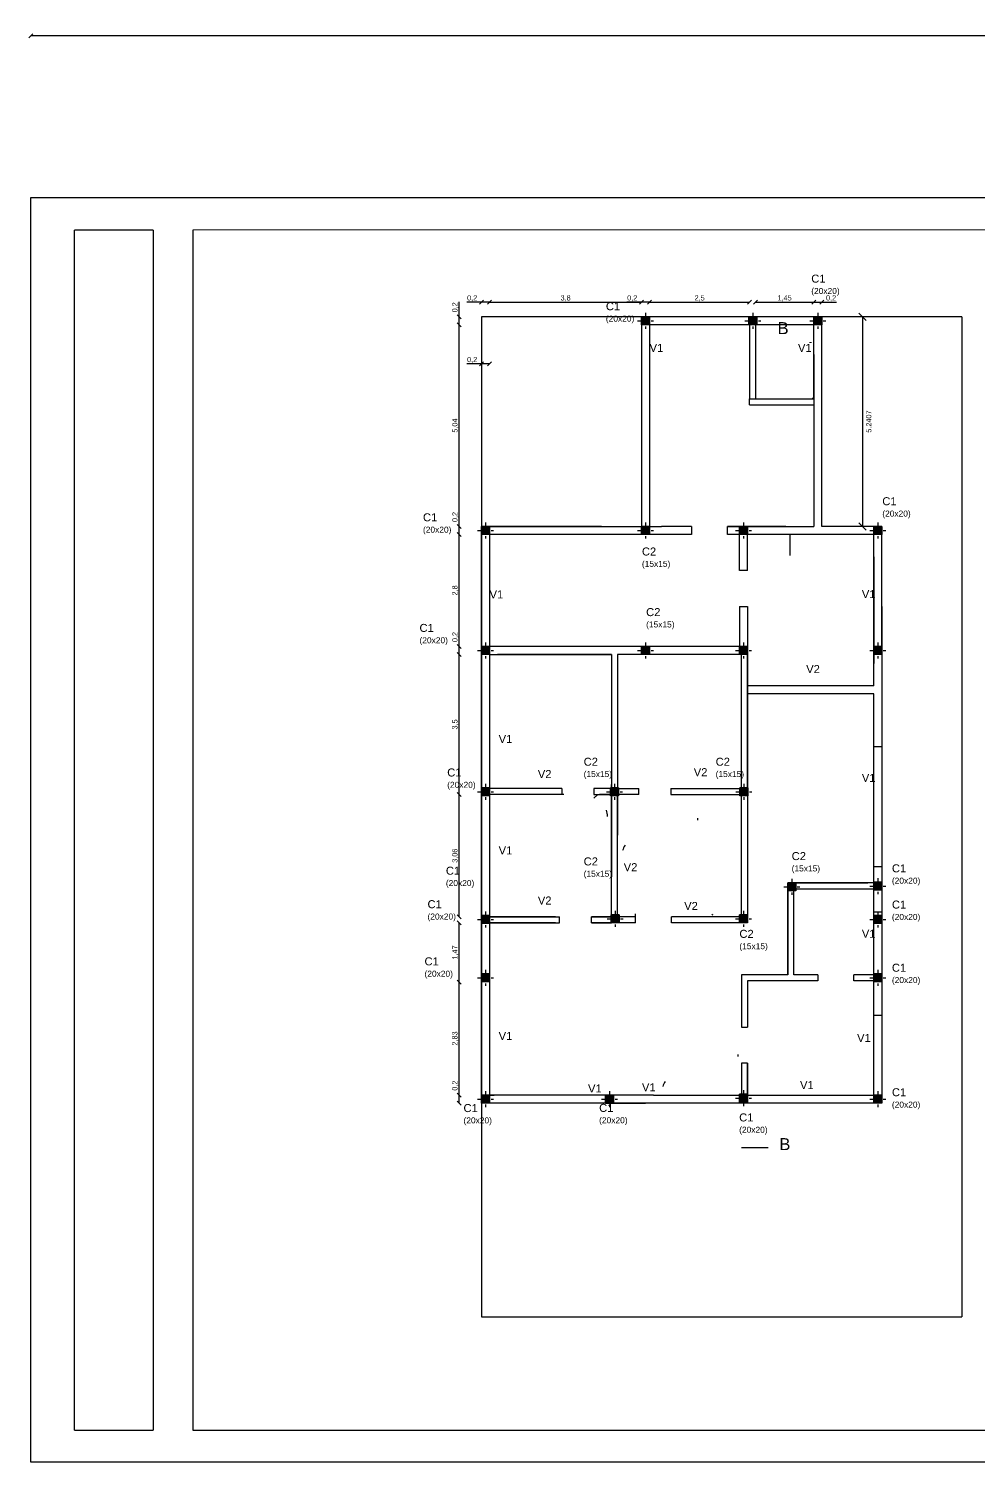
# Model space of a CAD drawing. Header units: millimetres. Extents: x 2439 to 2849, y 1282 to 1398.
# Drawn here: x 2603.16 to 2626.9, y 1326.13 to 1361.97 of the extents above; entities that cross this region are included whole.
import ezdxf

# ---------------------------------------------------------------- set-up
doc = ezdxf.new("R2010")
doc.units = ezdxf.units.MM
doc.linetypes.add('ACAD_ISO04W100', pattern=[30, 24, -3, 0, -3])
for name, color, linetype in [('HA', 80, 'Continuous'), ('Muro', 3, 'Continuous'), ('Ventanas', 6, 'Continuous')]:
    doc.layers.add(name, color=color, linetype=linetype)
doc.styles.get("Standard").update_dxf_attribs({"font": 'arial.ttf'})
doc.dimstyles.new('Joel', dxfattribs={"dimtxt": 0.13, "dimasz": 0.1, "dimexe": 1.25, "dimexo": 0.625, "dimgap": 0.0176, "dimtad": 1, "dimtxsty": 'Standard', "dimblk": 'OBLIQUE', "dimcen": 2.5, "dimse1": 1, "dimse2": 1, "dimclre": 256, "dimadec": 0, "dimazin": 0, "dimtfac": 1, "dimtmove": 0, "dimatfit": 3, "dimldrblk": 'OBLIQUE', "dimfxl": 1, "dimarcsym": 0})
doc.dimstyles.get("Standard").update_dxf_attribs({"dimtxt": 0.13, "dimasz": 0.18, "dimexe": 0.18, "dimexo": 0.0625, "dimgap": 0.09, "dimtad": 2, "dimdec": 4, "dimzin": 0, "dimdsep": 46, "dimtxsty": 'Standard', "dimblk": 'OBLIQUE', "dimcen": 0.09, "dimse1": 1, "dimse2": 1, "dimadec": 0, "dimazin": 0, "dimtfac": 1, "dimtdec": 4, "dimtofl": 0, "dimtmove": 1, "dimatfit": 0, "dimldrblk": 'OBLIQUE', "dimfxl": 1, "dimtolj": 1, "dimtzin": 0, "dimarcsym": 0})

# ---------------------------------------------------------------- blocks, each defined once
blk = doc.blocks.new('Col20x20')
at = {"layer": 'HA'}
h = blk.add_hatch(color=256, dxfattribs=at)
h.dxf.hatch_style = 1
h.paths.add_polyline_path([(-0.1, 0.1), (-0.1, -0.1), (0.1, -0.1), (0.1, 0.1)])
for p, q in [((-0.1, 0.1), (0.1, 0.1)), ((-0.1, -0.1), (-0.1, 0.1)), ((0.1, 0.1), (-0.1, 0.1)), ((0.1, 0.1), (0.1, -0.1)), ((0.1, -0.1), (-0.1, -0.1))]:
    blk.add_line(p, q)
at = {"linetype": 'ACAD_ISO04W100', "ltscale": 0.01}
for points in [[(-0.2, 0), (0.2, 0)], [(0, 0.2), (0, -0.2)]]:
    blk.add_lwpolyline(points, dxfattribs=at)
blk = doc.blocks.new('_Oblique')
at = {"color": 0, "linetype": 'ByBlock', "lineweight": -2}
blk.add_line((-0.5, -0.5), (0.5, 0.5), dxfattribs=at)
blk = doc.blocks.new('*D84')
at = {"color": 0, "lineweight": -2, "transparency": 16777216}
blk.add_line((2624.003, 1354.766), (2624.003, 1349.525), dxfattribs=at)
at = {"layer": 'Defpoints', "color": 0, "transparency": 16777216}
for p in [(2622.981, 1354.766), (2622.981, 1349.525), (2624.003, 1349.525)]:
    blk.add_point(p, dxfattribs=at)
at = {"color": 0, "lineweight": -2, "transparency": 16777216, "xscale": 0.18, "yscale": 0.18, "zscale": 0.18}
for p, rotation in [((2624.003, 1354.766), 90), ((2624.003, 1349.525), 270)]:
    blk.add_blockref('_Oblique', p, dxfattribs=dict(at, rotation=rotation))
at = {"color": 0, "transparency": 16777216, "insert": (2624.159, 1352.146), "char_height": 0.13, "attachment_point": 5, "rotation": 90}
blk.add_mtext('\\A1;5.2407', dxfattribs=at)
blk = doc.blocks.new('*D85')
at = {"color": 0, "lineweight": -2, "transparency": 16777216}
for p, q in [((2614.481, 1353.588), (2614.11, 1353.588)), ((2614.681, 1353.588), (2614.481, 1353.588))]:
    blk.add_line(p, q, dxfattribs=at)
at = {"layer": 'Defpoints', "color": 0, "transparency": 16777216}
for p in [(2614.481, 1353.588), (2614.481, 1349.525), (2614.681, 1349.525)]:
    blk.add_point(p, dxfattribs=at)
at = {"color": 0, "lineweight": -2, "transparency": 16777216, "xscale": 0.1, "yscale": 0.1, "zscale": 0.1, "rotation": 180}
blk.add_blockref('_Oblique', (2614.481, 1353.588), dxfattribs=at)
at = {"color": 0, "lineweight": -2, "transparency": 16777216, "xscale": 0.1, "yscale": 0.1, "zscale": 0.1}
blk.add_blockref('_Oblique', (2614.681, 1353.588), dxfattribs=at)
at = {"color": 0, "transparency": 16777216, "insert": (2614.246, 1353.684), "char_height": 0.13, "attachment_point": 5}
blk.add_mtext('0,2', dxfattribs=at)
blk = doc.blocks.new('*D86')
at = {"color": 0, "lineweight": -2, "transparency": 16777216}
for p, q in [((2613.922, 1354.766), (2613.922, 1355.136)), ((2613.922, 1354.566), (2613.922, 1354.766))]:
    blk.add_line(p, q, dxfattribs=at)
at = {"layer": 'Defpoints', "color": 0, "transparency": 16777216}
for p in [(2613.922, 1354.766), (2618.681, 1354.766), (2618.681, 1354.566)]:
    blk.add_point(p, dxfattribs=at)
at = {"color": 0, "lineweight": -2, "transparency": 16777216, "xscale": 0.1, "yscale": 0.1, "zscale": 0.1}
for p, rotation in [((2613.922, 1354.766), 90), ((2613.922, 1354.566), 270)]:
    blk.add_blockref('_Oblique', p, dxfattribs=dict(at, rotation=rotation))
at = {"color": 0, "transparency": 16777216, "insert": (2613.826, 1355.001), "char_height": 0.13, "attachment_point": 5, "rotation": 90}
blk.add_mtext('0,2', dxfattribs=at)
blk = doc.blocks.new('*D87')
at = {"color": 0, "lineweight": -2, "transparency": 16777216}
for p, q in [((2613.922, 1335.312), (2613.922, 1335.683)), ((2613.922, 1335.112), (2613.922, 1335.312))]:
    blk.add_line(p, q, dxfattribs=at)
at = {"layer": 'Defpoints', "color": 0, "transparency": 16777216}
for p in [(2613.922, 1335.312), (2618.74, 1335.312), (2618.781, 1335.112)]:
    blk.add_point(p, dxfattribs=at)
at = {"color": 0, "lineweight": -2, "transparency": 16777216, "xscale": 0.1, "yscale": 0.1, "zscale": 0.1}
for p, rotation in [((2613.922, 1335.312), 90), ((2613.922, 1335.112), 270)]:
    blk.add_blockref('_Oblique', p, dxfattribs=dict(at, rotation=rotation))
at = {"color": 0, "transparency": 16777216, "insert": (2613.826, 1335.548), "char_height": 0.13, "attachment_point": 5, "rotation": 90}
blk.add_mtext('0,2', dxfattribs=at)
blk = doc.blocks.new('*D100')
at = {"color": 0, "lineweight": -2, "transparency": 16777216}
blk.add_line((2613.922, 1335.312), (2613.922, 1338.137), dxfattribs=at)
at = {"layer": 'Defpoints', "color": 0, "transparency": 16777216}
for p in [(2613.922, 1338.137), (2614.681, 1338.137), (2614.681, 1335.312)]:
    blk.add_point(p, dxfattribs=at)
at = {"color": 0, "lineweight": -2, "transparency": 16777216, "xscale": 0.1, "yscale": 0.1, "zscale": 0.1}
for p, rotation in [((2613.922, 1338.137), 90), ((2613.922, 1335.312), 270)]:
    blk.add_blockref('_Oblique', p, dxfattribs=dict(at, rotation=rotation))
at = {"color": 0, "transparency": 16777216, "insert": (2613.826, 1336.725), "char_height": 0.13, "attachment_point": 5, "rotation": 90}
blk.add_mtext('2,83', dxfattribs=at)
blk = doc.blocks.new('*D101')
at = {"color": 0, "lineweight": -2, "transparency": 16777216}
blk.add_line((2613.922, 1338.137), (2613.922, 1339.612), dxfattribs=at)
at = {"layer": 'Defpoints', "color": 0, "transparency": 16777216}
for p in [(2613.922, 1339.612), (2614.681, 1339.612), (2614.681, 1338.137)]:
    blk.add_point(p, dxfattribs=at)
at = {"color": 0, "lineweight": -2, "transparency": 16777216, "xscale": 0.1, "yscale": 0.1, "zscale": 0.1}
for p, rotation in [((2613.922, 1339.612), 90), ((2613.922, 1338.137), 270)]:
    blk.add_blockref('_Oblique', p, dxfattribs=dict(at, rotation=rotation))
at = {"color": 0, "transparency": 16777216, "insert": (2613.826, 1338.875), "char_height": 0.13, "attachment_point": 5, "rotation": 90}
blk.add_mtext('1,47', dxfattribs=at)
blk = doc.blocks.new('*D102')
at = {"color": 0, "lineweight": -2, "transparency": 16777216}
blk.add_line((2613.922, 1339.762), (2613.922, 1342.825), dxfattribs=at)
at = {"layer": 'Defpoints', "color": 0, "transparency": 16777216}
for p in [(2613.922, 1342.825), (2614.681, 1342.825), (2614.681, 1339.762)]:
    blk.add_point(p, dxfattribs=at)
at = {"color": 0, "lineweight": -2, "transparency": 16777216, "xscale": 0.1, "yscale": 0.1, "zscale": 0.1}
for p, rotation in [((2613.922, 1342.825), 90), ((2613.922, 1339.762), 270)]:
    blk.add_blockref('_Oblique', p, dxfattribs=dict(at, rotation=rotation))
at = {"color": 0, "transparency": 16777216, "insert": (2613.826, 1341.294), "char_height": 0.13, "attachment_point": 5, "rotation": 90}
blk.add_mtext('3,06', dxfattribs=at)
blk = doc.blocks.new('*D103')
at = {"color": 0, "lineweight": -2, "transparency": 16777216}
blk.add_line((2613.922, 1342.825), (2613.922, 1346.325), dxfattribs=at)
at = {"layer": 'Defpoints', "color": 0, "transparency": 16777216}
for p in [(2613.922, 1346.325), (2614.681, 1346.325), (2614.681, 1342.825)]:
    blk.add_point(p, dxfattribs=at)
at = {"color": 0, "lineweight": -2, "transparency": 16777216, "xscale": 0.1, "yscale": 0.1, "zscale": 0.1}
for p, rotation in [((2613.922, 1346.325), 90), ((2613.922, 1342.825), 270)]:
    blk.add_blockref('_Oblique', p, dxfattribs=dict(at, rotation=rotation))
at = {"color": 0, "transparency": 16777216, "insert": (2613.826, 1344.575), "char_height": 0.13, "attachment_point": 5, "rotation": 90}
blk.add_mtext('3,5', dxfattribs=at)
blk = doc.blocks.new('*D104')
at = {"color": 0, "lineweight": -2, "transparency": 16777216}
for p, q in [((2613.922, 1346.525), (2613.922, 1346.896)), ((2613.922, 1346.325), (2613.922, 1346.525))]:
    blk.add_line(p, q, dxfattribs=at)
at = {"layer": 'Defpoints', "color": 0, "transparency": 16777216}
for p in [(2613.922, 1346.525), (2614.681, 1346.525), (2614.681, 1346.325)]:
    blk.add_point(p, dxfattribs=at)
at = {"color": 0, "lineweight": -2, "transparency": 16777216, "xscale": 0.1, "yscale": 0.1, "zscale": 0.1}
for p, rotation in [((2613.922, 1346.525), 90), ((2613.922, 1346.325), 270)]:
    blk.add_blockref('_Oblique', p, dxfattribs=dict(at, rotation=rotation))
at = {"color": 0, "transparency": 16777216, "insert": (2613.826, 1346.76), "char_height": 0.13, "attachment_point": 5, "rotation": 90}
blk.add_mtext('0,2', dxfattribs=at)
blk = doc.blocks.new('*D105')
at = {"color": 0, "lineweight": -2, "transparency": 16777216}
blk.add_line((2613.922, 1346.525), (2613.922, 1349.325), dxfattribs=at)
at = {"layer": 'Defpoints', "color": 0, "transparency": 16777216}
for p in [(2613.922, 1349.325), (2614.681, 1349.325), (2614.681, 1346.525)]:
    blk.add_point(p, dxfattribs=at)
at = {"color": 0, "lineweight": -2, "transparency": 16777216, "xscale": 0.1, "yscale": 0.1, "zscale": 0.1}
for p, rotation in [((2613.922, 1349.325), 90), ((2613.922, 1346.525), 270)]:
    blk.add_blockref('_Oblique', p, dxfattribs=dict(at, rotation=rotation))
at = {"color": 0, "transparency": 16777216, "insert": (2613.826, 1347.925), "char_height": 0.13, "attachment_point": 5, "rotation": 90}
blk.add_mtext('2,8', dxfattribs=at)
blk = doc.blocks.new('*D106')
at = {"color": 0, "lineweight": -2, "transparency": 16777216}
for p, q in [((2613.922, 1349.525), (2613.922, 1349.896)), ((2613.922, 1349.325), (2613.922, 1349.525))]:
    blk.add_line(p, q, dxfattribs=at)
at = {"layer": 'Defpoints', "color": 0, "transparency": 16777216}
for p in [(2613.922, 1349.525), (2614.681, 1349.525), (2614.681, 1349.325)]:
    blk.add_point(p, dxfattribs=at)
at = {"color": 0, "lineweight": -2, "transparency": 16777216, "xscale": 0.1, "yscale": 0.1, "zscale": 0.1}
for p, rotation in [((2613.922, 1349.525), 90), ((2613.922, 1349.325), 270)]:
    blk.add_blockref('_Oblique', p, dxfattribs=dict(at, rotation=rotation))
at = {"color": 0, "transparency": 16777216, "insert": (2613.826, 1349.76), "char_height": 0.13, "attachment_point": 5, "rotation": 90}
blk.add_mtext('0,2', dxfattribs=at)
blk = doc.blocks.new('*D107')
at = {"color": 0, "lineweight": -2, "transparency": 16777216}
blk.add_line((2613.922, 1349.525), (2613.922, 1354.566), dxfattribs=at)
at = {"layer": 'Defpoints', "color": 0, "transparency": 16777216}
for p in [(2613.922, 1354.566), (2618.481, 1354.566), (2618.481, 1349.525)]:
    blk.add_point(p, dxfattribs=at)
at = {"color": 0, "lineweight": -2, "transparency": 16777216, "xscale": 0.1, "yscale": 0.1, "zscale": 0.1}
for p, rotation in [((2613.922, 1354.566), 90), ((2613.922, 1349.525), 270)]:
    blk.add_blockref('_Oblique', p, dxfattribs=dict(at, rotation=rotation))
at = {"color": 0, "transparency": 16777216, "insert": (2613.826, 1352.046), "char_height": 0.13, "attachment_point": 5, "rotation": 90}
blk.add_mtext('5,04', dxfattribs=at)
blk = doc.blocks.new('*D108')
at = {"color": 0, "lineweight": -2, "transparency": 16777216}
for p, q in [((2614.481, 1355.13), (2614.11, 1355.13)), ((2614.681, 1355.13), (2614.481, 1355.13))]:
    blk.add_line(p, q, dxfattribs=at)
at = {"layer": 'Defpoints', "color": 0, "transparency": 16777216}
for p in [(2614.481, 1355.13), (2614.481, 1349.525), (2614.681, 1349.525)]:
    blk.add_point(p, dxfattribs=at)
at = {"color": 0, "lineweight": -2, "transparency": 16777216, "xscale": 0.1, "yscale": 0.1, "zscale": 0.1, "rotation": 180}
blk.add_blockref('_Oblique', (2614.481, 1355.13), dxfattribs=at)
at = {"color": 0, "lineweight": -2, "transparency": 16777216, "xscale": 0.1, "yscale": 0.1, "zscale": 0.1}
blk.add_blockref('_Oblique', (2614.681, 1355.13), dxfattribs=at)
at = {"color": 0, "transparency": 16777216, "insert": (2614.246, 1355.226), "char_height": 0.13, "attachment_point": 5}
blk.add_mtext('0,2', dxfattribs=at)
blk = doc.blocks.new('*D109')
at = {"color": 0, "lineweight": -2, "transparency": 16777216}
blk.add_line((2614.681, 1355.13), (2618.481, 1355.13), dxfattribs=at)
at = {"layer": 'Defpoints', "color": 0, "transparency": 16777216}
for p in [(2618.481, 1355.13), (2614.681, 1349.325), (2618.481, 1349.325)]:
    blk.add_point(p, dxfattribs=at)
at = {"color": 0, "lineweight": -2, "transparency": 16777216, "xscale": 0.1, "yscale": 0.1, "zscale": 0.1, "rotation": 180}
blk.add_blockref('_Oblique', (2614.681, 1355.13), dxfattribs=at)
at = {"color": 0, "lineweight": -2, "transparency": 16777216, "xscale": 0.1, "yscale": 0.1, "zscale": 0.1}
blk.add_blockref('_Oblique', (2618.481, 1355.13), dxfattribs=at)
at = {"color": 0, "transparency": 16777216, "insert": (2616.581, 1355.226), "char_height": 0.13, "attachment_point": 5}
blk.add_mtext('3,8', dxfattribs=at)
blk = doc.blocks.new('*D110')
at = {"color": 0, "lineweight": -2, "transparency": 16777216}
for p, q in [((2618.481, 1355.13), (2618.11, 1355.13)), ((2618.681, 1355.13), (2618.481, 1355.13))]:
    blk.add_line(p, q, dxfattribs=at)
at = {"layer": 'Defpoints', "color": 0, "transparency": 16777216}
for p in [(2618.481, 1355.13), (2618.481, 1354.566), (2618.681, 1354.566)]:
    blk.add_point(p, dxfattribs=at)
at = {"color": 0, "lineweight": -2, "transparency": 16777216, "xscale": 0.1, "yscale": 0.1, "zscale": 0.1, "rotation": 180}
blk.add_blockref('_Oblique', (2618.481, 1355.13), dxfattribs=at)
at = {"color": 0, "lineweight": -2, "transparency": 16777216, "xscale": 0.1, "yscale": 0.1, "zscale": 0.1}
blk.add_blockref('_Oblique', (2618.681, 1355.13), dxfattribs=at)
at = {"color": 0, "transparency": 16777216, "insert": (2618.246, 1355.226), "char_height": 0.13, "attachment_point": 5}
blk.add_mtext('0,2', dxfattribs=at)
blk = doc.blocks.new('*D111')
at = {"color": 0, "lineweight": -2, "transparency": 16777216}
blk.add_line((2618.681, 1355.13), (2621.181, 1355.13), dxfattribs=at)
at = {"layer": 'Defpoints', "color": 0, "transparency": 16777216}
for p in [(2621.181, 1355.13), (2618.681, 1354.566), (2621.181, 1354.566)]:
    blk.add_point(p, dxfattribs=at)
at = {"color": 0, "lineweight": -2, "transparency": 16777216, "xscale": 0.1, "yscale": 0.1, "zscale": 0.1, "rotation": 180}
blk.add_blockref('_Oblique', (2618.681, 1355.13), dxfattribs=at)
at = {"color": 0, "lineweight": -2, "transparency": 16777216, "xscale": 0.1, "yscale": 0.1, "zscale": 0.1}
blk.add_blockref('_Oblique', (2621.181, 1355.13), dxfattribs=at)
at = {"color": 0, "transparency": 16777216, "insert": (2619.931, 1355.226), "char_height": 0.13, "attachment_point": 5}
blk.add_mtext('2,5', dxfattribs=at)
blk = doc.blocks.new('*D112')
at = {"color": 0, "lineweight": -2, "transparency": 16777216}
blk.add_line((2621.331, 1355.13), (2622.781, 1355.13), dxfattribs=at)
at = {"layer": 'Defpoints', "color": 0, "transparency": 16777216}
for p in [(2622.781, 1355.13), (2621.331, 1354.566), (2622.781, 1354.566)]:
    blk.add_point(p, dxfattribs=at)
at = {"color": 0, "lineweight": -2, "transparency": 16777216, "xscale": 0.1, "yscale": 0.1, "zscale": 0.1, "rotation": 180}
blk.add_blockref('_Oblique', (2621.331, 1355.13), dxfattribs=at)
at = {"color": 0, "lineweight": -2, "transparency": 16777216, "xscale": 0.1, "yscale": 0.1, "zscale": 0.1}
blk.add_blockref('_Oblique', (2622.781, 1355.13), dxfattribs=at)
at = {"color": 0, "transparency": 16777216, "insert": (2622.056, 1355.226), "char_height": 0.13, "attachment_point": 5}
blk.add_mtext('1,45', dxfattribs=at)
blk = doc.blocks.new('*D113')
at = {"color": 0, "lineweight": -2, "transparency": 16777216}
for p, q in [((2622.781, 1355.13), (2622.981, 1355.13)), ((2622.981, 1355.13), (2623.352, 1355.13))]:
    blk.add_line(p, q, dxfattribs=at)
at = {"layer": 'Defpoints', "color": 0, "transparency": 16777216}
for p in [(2622.981, 1355.13), (2622.781, 1354.566), (2622.981, 1354.566)]:
    blk.add_point(p, dxfattribs=at)
at = {"color": 0, "lineweight": -2, "transparency": 16777216, "xscale": 0.1, "yscale": 0.1, "zscale": 0.1, "rotation": 180}
blk.add_blockref('_Oblique', (2622.781, 1355.13), dxfattribs=at)
at = {"color": 0, "lineweight": -2, "transparency": 16777216, "xscale": 0.1, "yscale": 0.1, "zscale": 0.1}
blk.add_blockref('_Oblique', (2622.981, 1355.13), dxfattribs=at)
at = {"color": 0, "transparency": 16777216, "insert": (2623.216, 1355.226), "char_height": 0.13, "attachment_point": 5}
blk.add_mtext('0,2', dxfattribs=at)
blk = doc.blocks.new('*D116')
at = {"color": 0, "lineweight": -2, "transparency": 16777216}
blk.add_line((2687.748, 1361.786), (2603.213, 1361.786), dxfattribs=at)
at = {"layer": 'Defpoints', "color": 0, "transparency": 16777216}
for p in [(2603.213, 1361.786), (2603.213, 1357.751), (2687.748, 1357.751)]:
    blk.add_point(p, dxfattribs=at)
at = {"color": 0, "lineweight": -2, "transparency": 16777216, "xscale": 0.1, "yscale": 0.1, "zscale": 0.1, "rotation": 180}
blk.add_blockref('_Oblique', (2603.213, 1361.786), dxfattribs=at)
at = {"color": 0, "lineweight": -2, "transparency": 16777216, "xscale": 0.1, "yscale": 0.1, "zscale": 0.1}
blk.add_blockref('_Oblique', (2687.748, 1361.786), dxfattribs=at)
at = {"color": 0, "transparency": 16777216, "insert": (2645.48, 1361.882), "char_height": 0.13, "attachment_point": 5}
blk.add_mtext('84,54', dxfattribs=at)

msp = doc.modelspace()

# ---------------------------------------------------------------- linework, layer by layer
at = {"linetype": 'Continuous', "ltscale": 0.02}
msp.add_line((2603.21262, 1357.7507), (2652.22421, 1357.7507), dxfattribs=at)
for p, q in [((2603.21262, 1326.1307), (2603.21262, 1357.7507)), ((2604.30868, 1356.93426), (2606.27735, 1356.93506)), ((2604.30869, 1326.9307), (2604.30868, 1356.9307)), ((2606.27735, 1356.92976), (2604.30868, 1356.92976)), ((2606.27735, 1356.92976), (2606.27736, 1326.9307)), ((2607.26169, 1356.93546), (2644.74784, 1356.9507)), ((2607.26169, 1356.93254), (2607.26169, 1326.9307)), ((2614.48097, 1354.76587), (2614.48097, 1329.76587)), ((2626.48097, 1354.76587), (2614.48097, 1354.76587)), ((2622.98097, 1354.76587), (2618.48097, 1354.76587)), ((2618.48097, 1354.76587), (2618.48097, 1353.81979)), ((2626.48097, 1354.76587), (2626.48097, 1329.76587)), ((2621.18097, 1354.56587), (2618.68097, 1354.56587)), ((2618.68097, 1354.56587), (2618.68097, 1353.81979)), ((2621.18097, 1354.56587), (2621.18097, 1352.71587)), ((2622.78097, 1354.56587), (2621.33097, 1354.56587)), ((2622.78097, 1354.56587), (2621.33097, 1354.56587)), ((2621.33097, 1354.56587), (2621.33097, 1353.96587)), ((2622.78097, 1354.56587), (2621.33097, 1354.56587)), ((2622.78097, 1354.56587), (2621.33097, 1354.56587)), ((2621.33097, 1354.56587), (2621.33097, 1352.71587)), ((2622.78097, 1354.56587), (2622.48097, 1354.56587)), ((2622.78097, 1354.56587), (2622.48097, 1354.56587)), ((2622.78097, 1352.71587), (2622.78097, 1354.56587)), ((2618.48097, 1354.12048), (2618.48097, 1349.52522)), ((2618.68097, 1353.81979), (2618.68097, 1349.52522)), ((2622.78097, 1353.81979), (2622.78097, 1349.52522)), ((2621.18097, 1352.56587), (2621.18097, 1352.71587)), ((2621.18097, 1352.71587), (2621.33097, 1352.71587)), ((2621.18097, 1352.56587), (2622.78097, 1352.56587)), ((2621.33097, 1352.71587), (2622.78097, 1352.71587)), ((2617.48097, 1349.52522), (2614.48097, 1349.52522)), ((2614.48097, 1349.52522), (2617.48097, 1349.52522)), ((2614.48097, 1335.11224), (2614.48097, 1349.52522)), ((2614.68097, 1349.52522), (2618.48097, 1349.52522)), ((2614.68097, 1349.32522), (2614.68097, 1346.52522)), ((2619.73097, 1349.32522), (2614.68097, 1349.32522)), ((2619.73097, 1349.52522), (2618.98097, 1349.52522)), ((2619.73097, 1349.32522), (2618.98097, 1349.32522)), ((2619.73097, 1349.52522), (2619.73097, 1349.32522)), ((2620.63097, 1349.52522), (2622.78097, 1349.52522)), ((2622.08097, 1349.52522), (2620.63097, 1349.52522)), ((2620.63097, 1349.32522), (2620.63097, 1349.52522)), ((2620.73097, 1349.32522), (2620.63097, 1349.32522)), ((2620.93097, 1349.32522), (2620.63097, 1349.32522)), ((2620.93097, 1349.32522), (2620.63097, 1349.32522)), ((2620.73097, 1349.32522), (2620.68097, 1349.32522)), ((2620.93097, 1348.42522), (2620.93097, 1349.32522)), ((2624.28097, 1349.32522), (2621.13097, 1349.32522)), ((2622.08097, 1349.32522), (2621.13097, 1349.32522)), ((2621.13097, 1348.42522), (2621.13097, 1349.32522)), ((2622.18697, 1349.32522), (2622.18697, 1348.80105)), ((2624.48097, 1349.52522), (2622.98097, 1349.52522)), ((2624.48097, 1349.52522), (2622.98097, 1349.52522)), ((2624.28097, 1348.76202), (2624.28097, 1346.1025)), ((2621.13097, 1348.42522), (2620.93097, 1348.42522)), ((2624.48097, 1347.52522), (2624.48097, 1344.01238)), ((2621.13097, 1346.52522), (2621.13097, 1339.61224)), ((2614.68097, 1346.32522), (2617.73097, 1346.32522)), ((2617.73097, 1346.32522), (2614.88097, 1346.32522)), ((2617.73097, 1346.32522), (2617.73097, 1343.07522)), ((2620.98097, 1346.32522), (2617.88097, 1346.32522)), ((2617.88097, 1346.32522), (2617.88097, 1343.07522)), ((2620.98097, 1339.76224), (2620.98097, 1346.32522)), ((2623.08097, 1345.5393), (2621.13097, 1345.5393)), ((2623.08097, 1345.3393), (2621.13097, 1345.3393)), ((2623.08097, 1345.5393), (2621.58097, 1345.5393)), ((2622.79988, 1345.5393), (2621.58097, 1345.5393)), ((2622.79988, 1345.5393), (2621.58097, 1345.5393)), ((2624.08097, 1345.5393), (2623.08097, 1345.5393)), ((2624.28097, 1345.3393), (2623.08097, 1345.3393)), ((2624.28097, 1345.5393), (2623.6806, 1345.5393)), ((2624.28097, 1344.01238), (2624.28097, 1345.3393)), ((2624.28097, 1340.61224), (2624.28097, 1344.01238)), ((2624.48097, 1344.01238), (2624.48097, 1335.11224)), ((2616.48329, 1342.97522), (2614.68097, 1342.97522)), ((2616.48329, 1342.82522), (2614.68097, 1342.82522)), ((2616.48329, 1342.97522), (2616.48329, 1342.82522)), ((2616.53329, 1342.82522), (2616.48329, 1342.82522)), ((2617.73097, 1342.97522), (2617.28329, 1342.97522)), ((2617.28329, 1342.97522), (2617.28329, 1342.82522)), ((2617.38329, 1342.82522), (2617.28329, 1342.7357)), ((2617.28329, 1342.82522), (2617.73097, 1342.82522)), ((2617.73097, 1342.82522), (2617.43097, 1342.82522)), ((2617.73097, 1342.82522), (2617.43097, 1342.82522)), ((2617.73097, 1342.82522), (2617.43097, 1342.82522)), ((2617.73097, 1342.97522), (2618.41451, 1342.97522)), ((2617.73097, 1339.76224), (2617.73097, 1342.82522)), ((2617.73097, 1342.81105), (2617.73097, 1340.76997)), ((2617.88097, 1339.76224), (2617.88097, 1342.82522)), ((2618.41451, 1342.82522), (2617.88097, 1342.82522)), ((2618.41451, 1342.82522), (2618.41451, 1342.97522)), ((2619.21451, 1342.97522), (2619.21451, 1342.82522)), ((2619.21451, 1342.97522), (2619.28097, 1342.97522)), ((2619.21451, 1342.97522), (2620.98097, 1342.97522)), ((2619.21451, 1342.82522), (2620.98097, 1342.82522)), ((2617.88097, 1342.78202), (2617.88097, 1341.80332)), ((2619.88097, 1342.22835), (2619.88097, 1342.17835)), ((2617.88097, 1339.76224), (2617.88097, 1341.80332)), ((2617.73097, 1339.79127), (2617.73097, 1340.76997)), ((2622.13097, 1340.61224), (2622.13097, 1338.31224)), ((2622.13097, 1340.61224), (2622.13097, 1338.31224)), ((2624.28097, 1338.31224), (2624.28097, 1340.46224)), ((2616.33097, 1339.76224), (2614.68097, 1339.76224)), ((2614.68097, 1339.76224), (2616.43097, 1339.76224)), ((2616.33097, 1339.61224), (2614.68097, 1339.61224)), ((2614.68097, 1339.61224), (2616.43097, 1339.61224)), ((2616.43097, 1339.61224), (2616.43097, 1339.76224)), ((2617.73097, 1339.76224), (2617.23097, 1339.76224)), ((2617.23097, 1339.76224), (2617.73097, 1339.76224)), ((2617.23097, 1339.61224), (2617.23097, 1339.76224)), ((2618.33097, 1339.61224), (2617.23097, 1339.61224)), ((2617.23097, 1339.61224), (2617.73097, 1339.61224)), ((2618.33097, 1339.76224), (2617.88097, 1339.76224)), ((2618.32865, 1339.76224), (2618.32865, 1339.8376)), ((2618.33097, 1339.61224), (2618.33097, 1339.76224)), ((2620.98097, 1339.76224), (2619.23097, 1339.76224)), ((2619.23097, 1339.61224), (2619.23097, 1339.76224)), ((2621.13097, 1339.61224), (2619.23097, 1339.61224)), ((2624.28097, 1339.88724), (2624.48097, 1339.88724)), ((2620.98097, 1338.31224), (2620.98097, 1337.01224)), ((2622.13097, 1338.31224), (2621.28097, 1338.31224)), ((2622.88097, 1338.31224), (2622.28097, 1338.31224)), ((2622.88097, 1338.31224), (2622.88097, 1338.16224)), ((2624.28097, 1338.31224), (2623.78097, 1338.31224)), ((2623.78097, 1338.16224), (2623.78097, 1338.31224)), ((2624.28097, 1337.30429), (2624.48097, 1337.30429)), ((2620.88674, 1336.32433), (2620.88674, 1336.27433)), ((2620.98097, 1336.11224), (2620.98097, 1335.31224)), ((2621.13097, 1336.11224), (2620.98097, 1336.11224)), ((2621.13097, 1335.31224), (2621.13097, 1336.11224)), ((2618.78097, 1335.31224), (2614.68097, 1335.31224)), ((2614.68097, 1335.31224), (2614.79526, 1335.31224)), ((2618.78097, 1335.11224), (2614.68097, 1335.11224)), ((2618.58097, 1335.11224), (2617.58097, 1335.11224)), ((2620.78097, 1335.11224), (2618.78097, 1335.11224)), ((2624.48097, 1335.11224), (2620.78097, 1335.11224)), ((2620.98097, 1334.00301), (2621.64192, 1334.00301)), ((2614.48097, 1329.76587), (2626.48097, 1329.76587)), ((2604.30869, 1326.9307), (2606.27736, 1326.9307)), ((2604.30869, 1326.9307), (2606.27736, 1326.9307)), ((2607.26169, 1326.9307), (2686.94784, 1326.9307)), ((2687.74784, 1326.1307), (2603.21262, 1326.1307))]:
    msp.add_line(p, q)
at = {"lineweight": 0}
for p, q in [((2622.72301, 1354.56587), (2622.67404, 1354.56587)), ((2622.72301, 1354.12048), (2622.67404, 1354.12048))]:
    msp.add_line(p, q, dxfattribs=at)
for points in [[(2622.98097, 1349.52522), (2622.98097, 1354.76587)], [(2620.63097, 1349.52522), (2622.78097, 1349.52522)], [(2624.28097, 1345.5393), (2624.28097, 1349.32522)], [(2624.48097, 1346.52522), (2624.48097, 1349.52522)], [(2620.93097, 1347.52522), (2620.93097, 1346.52522)], [(2621.13097, 1347.52522), (2621.13097, 1346.52522)], [(2620.93097, 1346.52522), (2614.68097, 1346.52522)], [(2614.68097, 1346.32522), (2614.68097, 1342.97522)], [(2614.68097, 1342.82522), (2614.68097, 1339.76224)], [(2622.13097, 1338.31224), (2622.13097, 1340.61224), (2624.13097, 1340.61224)], [(2622.28097, 1338.31224), (2622.28097, 1340.46224), (2624.28097, 1340.46224)], [(2614.68097, 1339.61224), (2614.68097, 1335.31224)], [(2624.28097, 1338.31224), (2624.28097, 1339.16224)], [(2621.83097, 1338.31224), (2620.98097, 1338.31224), (2620.98097, 1337.01224)], [(2621.13097, 1335.31224), (2624.28097, 1335.31224), (2624.28097, 1338.16224)], [(2622.88097, 1338.16224), (2621.13097, 1338.16224), (2621.13097, 1337.01224)], [(2624.28097, 1338.31224), (2623.78097, 1338.31224)], [(2624.28097, 1338.16224), (2623.78097, 1338.16224)], [(2621.13097, 1336.11224), (2621.13097, 1335.31224)], [(2618.78097, 1335.31224), (2620.98097, 1335.31224)], [(2617.58097, 1335.11224), (2618.58097, 1335.11224)]]:
    msp.add_lwpolyline(points)
for centre, radius, start, end in [((2622.75401, 1352.75536), 0.02696, 270, 0), ((2617.03029, 1342.27017), 0.59839, 0, 16.000945), ((2618.42885, 1341.30626), 0.43944, 145.304846, 163.999055), ((2619.43462, 1335.40223), 0.43944, 145.304846, 163.999055)]:
    msp.add_arc(centre, radius, start, end)
at = {"color": 0}
msp.add_arc((2620.26014, 1339.83542), 0.02089, 180, 270, dxfattribs=at)
at = {"layer": 'Muro'}
for p, q in [((2618.68097, 1349.52522), (2618.98097, 1349.52522)), ((2614.48097, 1347.52522), (2614.48097, 1345.52522)), ((2620.93097, 1347.52522), (2621.13097, 1347.52522)), ((2615.31259, 1346.52522), (2615.31259, 1346.52522)), ((2621.13097, 1342.97522), (2621.13097, 1346.32522)), ((2624.28097, 1344.23759), (2624.28097, 1344.3393)), ((2624.28097, 1343.82522), (2624.28097, 1344.01238)), ((2617.73097, 1343.07522), (2617.73097, 1342.97522)), ((2617.73097, 1342.97522), (2617.73097, 1343.07522)), ((2617.88097, 1343.07522), (2617.88097, 1342.97522)), ((2618.18097, 1342.82522), (2617.88097, 1342.82522)), ((2624.28097, 1340.61224), (2622.13097, 1340.61224)), ((2620.98097, 1337.01224), (2621.13097, 1337.01224))]:
    msp.add_line(p, q, dxfattribs=at)
for points in [[(2624.28097, 1340.61224), (2624.28097, 1340.82522)], [(2624.28097, 1339.31224), (2624.28097, 1340.46224)], [(2624.28097, 1339.61224), (2624.28097, 1340.46224)], [(2621.13097, 1335.31224), (2621.28097, 1335.31224)]]:
    msp.add_lwpolyline(points, dxfattribs=at)
at = {"layer": 'Ventanas'}
for p, q in [((2624.48097, 1344.01238), (2624.28097, 1344.01238)), ((2624.48097, 1341.01238), (2624.28097, 1341.01238))]:
    msp.add_line(p, q, dxfattribs=at)

# ---------------------------------------------------------------- block references
msp.add_blockref('Col20x20', (2617.80669, 1342.89354))
at = {"layer": 'HA'}
for p in [(2618.58097, 1354.66587), (2621.26004, 1354.66587), (2622.88097, 1354.66587), (2614.58097, 1349.42522), (2618.58115, 1349.42522), (2621.03115, 1349.42522), (2624.38097, 1349.42522), (2614.58097, 1346.42522), (2618.58115, 1346.42522), (2621.03097, 1346.42522), (2624.38097, 1346.42522), (2614.58097, 1342.89354), (2621.03365, 1342.89354), (2622.23097, 1340.51224), (2624.38097, 1340.53063), (2614.58097, 1339.6987), (2617.81609, 1339.71224), (2621.03097, 1339.71224), (2624.38097, 1339.6987), (2614.58097, 1338.23746), (2624.38097, 1338.23746), (2614.58097, 1335.21224), (2617.68097, 1335.21224), (2621.03115, 1335.23533), (2624.38097, 1335.21224)]:
    msp.add_blockref('Col20x20', p, dxfattribs=at)

# ---------------------------------------------------------------- texts
at = {"char_height": 0.2, "width": 3.8596585, "attachment_point": 1}
for s, insert in [('C1\\P{\\H0.75x;(20x20)}', (2622.72044, 1355.81913)), ('C1\\P{\\H0.75x;(20x20)}', (2617.58753, 1355.1279)), ('V1', (2618.68097, 1354.08728)), ('V1', (2622.38818, 1354.08728)), ('C1\\P{\\H0.75x;(20x20)}', (2624.49567, 1350.2546)), ('C1\\P{\\H0.75x;(20x20)}', (2613.01673, 1349.85221)), ('C2\\P{\\H0.75x;(15x15)}', (2618.48815, 1348.998)), ('V1', (2614.68097, 1347.92522)), ('V1', (2623.98474, 1347.93224)), ('C2\\P{\\H0.75x;(15x15)}', (2618.59331, 1347.48321)), ('C1\\P{\\H0.75x;(20x20)}', (2612.92979, 1347.08785)), ('V2', (2622.59422, 1346.05982)), ('V1', (2614.90794, 1344.31185)), ('C2\\P{\\H0.75x;(15x15)}', (2617.03243, 1343.74316)), ('C2\\P{\\H0.75x;(15x15)}', (2620.3312, 1343.74316)), ('C1\\P{\\H0.75x;(20x20)}', (2613.6224, 1343.47429)), ('V2', (2615.88736, 1343.43464)), ('V2', (2619.78362, 1343.48174)), ('V1', (2623.98474, 1343.33956)), ('V1', (2614.90794, 1341.52686)), ('C2\\P{\\H0.75x;(15x15)}', (2622.23097, 1341.38423)), ('C1\\P{\\H0.75x;(20x20)}', (2613.58912, 1341.01923)), ('C2\\P{\\H0.75x;(15x15)}', (2617.03243, 1341.25125)), ('V2', (2618.03348, 1341.10739)), ('C1\\P{\\H0.75x;(20x20)}', (2624.73608, 1341.07833)), ('V2', (2615.88736, 1340.27414)), ('C1\\P{\\H0.75x;(20x20)}', (2613.1303, 1340.1816)), ('V2', (2619.54478, 1340.13823)), ('C1\\P{\\H0.75x;(20x20)}', (2624.73608, 1340.17234)), ('C2\\P{\\H0.75x;(15x15)}', (2620.92455, 1339.44085)), ('V1', (2623.98474, 1339.44412)), ('C1\\P{\\H0.75x;(20x20)}', (2613.055, 1338.75278)), ('C1\\P{\\H0.75x;(20x20)}', (2624.73608, 1338.5939)), ('V1', (2614.90794, 1336.88717)), ('V1', (2623.8657, 1336.83826)), ('V1', (2622.4399, 1335.66128)), ('V1', (2617.14134, 1335.57524)), ('C1\\P{\\H0.75x;(20x20)}', (2624.73608, 1335.4811)), ('C1\\P{\\H0.75x;(20x20)}', (2614.0295, 1335.08603)), ('C1\\P{\\H0.75x;(20x20)}', (2617.41924, 1335.09025)), ('C1\\P{\\H0.75x;(20x20)}', (2620.91895, 1334.85194))]:
    msp.add_mtext(s, dxfattribs=dict(at, insert=insert))
at = {"char_height": 0.3, "attachment_point": 1}
for insert in [(2621.87587, 1354.63104), (2621.92033, 1334.23421)]:
    msp.add_mtext_dynamic_manual_height_columns('B', width=1.7391325, gutter_width=12.5, heights=[0], dxfattribs=dict(at, insert=insert))
at = {"lineweight": 9, "insert": (2618.48939, 1335.60583), "char_height": 0.2, "width": 3.8596585, "attachment_point": 1}
msp.add_mtext('V1', dxfattribs=at)

# ---------------------------------------------------------------- dimensions: what is measured, and where the dimension line sits
for base, p1, p2, picture, middle in [((2603.21262, 1361.78588), (2687.74784, 1357.7507), (2603.21262, 1357.7507), '*D116', (2645.48023, 1361.88161)), ((2614.48097, 1355.12996), (2614.68097, 1349.52522), (2614.48097, 1349.52522), '*D108', (2614.2457, 1355.22568)), ((2618.48115, 1355.12996), (2614.68097, 1349.32522), (2618.48115, 1349.32522), '*D109', (2616.58106, 1355.22568)), ((2618.48097, 1355.12996), (2618.68097, 1354.56587), (2618.48097, 1354.56587), '*D110', (2618.2457, 1355.22568)), ((2621.18097, 1355.12996), (2618.68097, 1354.56587), (2621.18097, 1354.56587), '*D111', (2619.93097, 1355.22568)), ((2622.78097, 1355.12996), (2621.33097, 1354.56587), (2622.78097, 1354.56587), '*D112', (2622.05597, 1355.22568)), ((2622.98097, 1355.12996), (2622.78097, 1354.56587), (2622.98097, 1354.56587), '*D113', (2623.21624, 1355.22568))]:
    dim = msp.add_linear_dim(base=base, p1=p1, p2=p2, dimstyle='Joel', override={"dimfxl": 0.1, "dimarcsym": 2})
    dim.commit()
    dim.dimension.update_dxf_attribs({"geometry": picture, "text_midpoint": middle})
for base, p1, p2, dimstyle, picture, middle in [((2613.92202, 1354.76587), (2618.68097, 1354.56587), (2618.68097, 1354.76587), 'Joel', '*D86', (2613.82629, 1355.00115)), ((2624.00291, 1349.525215), (2622.98097, 1354.765875), (2622.98097, 1349.525215), 'Standard', '*D84', (2624.159285, 1352.145545)), ((2613.92202, 1335.31224), (2618.78097, 1335.11224), (2618.73981, 1335.31224), 'Joel', '*D87', (2613.82629, 1335.54752))]:
    dim = msp.add_linear_dim(base=base, p1=p1, p2=p2, angle=90, dimstyle=dimstyle)
    dim.commit()
    dim.dimension.update_dxf_attribs({"geometry": picture, "text_midpoint": middle})
for base, p1, p2, picture, middle in [((2613.92202, 1354.56587), (2618.48097, 1349.52522), (2618.48097, 1354.56587), '*D107', (2613.82629, 1352.04555)), ((2613.92202, 1349.52522), (2614.68097, 1349.32522), (2614.68097, 1349.52522), '*D106', (2613.82629, 1349.76049)), ((2613.92202, 1349.32522), (2614.68097, 1346.52522), (2614.68097, 1349.32522), '*D105', (2613.82629, 1347.92522)), ((2613.92202, 1346.52522), (2614.68097, 1346.32522), (2614.68097, 1346.52522), '*D104', (2613.82629, 1346.76049)), ((2613.92202, 1346.32522), (2614.68097, 1342.82522), (2614.68097, 1346.32522), '*D103', (2613.82629, 1344.57522)), ((2613.92202, 1342.82522), (2614.68097, 1339.76224), (2614.68097, 1342.82522), '*D102', (2613.82629, 1341.29373)), ((2613.92202, 1339.61224), (2614.68097, 1338.13746), (2614.68097, 1339.61224), '*D101', (2613.82629, 1338.87485)), ((2613.92202, 1338.13746), (2614.68097, 1335.31224), (2614.68097, 1338.13746), '*D100', (2613.82629, 1336.72485))]:
    dim = msp.add_linear_dim(base=base, p1=p1, p2=p2, angle=90, dimstyle='Joel', override={"dimfxl": 0.1, "dimarcsym": 2})
    dim.commit()
    dim.dimension.update_dxf_attribs({"geometry": picture, "text_midpoint": middle})
dim = msp.add_linear_dim(base=(2614.48097, 1353.58828), p1=(2614.68097, 1349.52522), p2=(2614.48097, 1349.52522), dimstyle='Joel')
dim.commit()
dim.dimension.update_dxf_attribs({"geometry": '*D85', "text_midpoint": (2614.2457, 1353.68401)})

doc.saveas('drawing.dxf')
